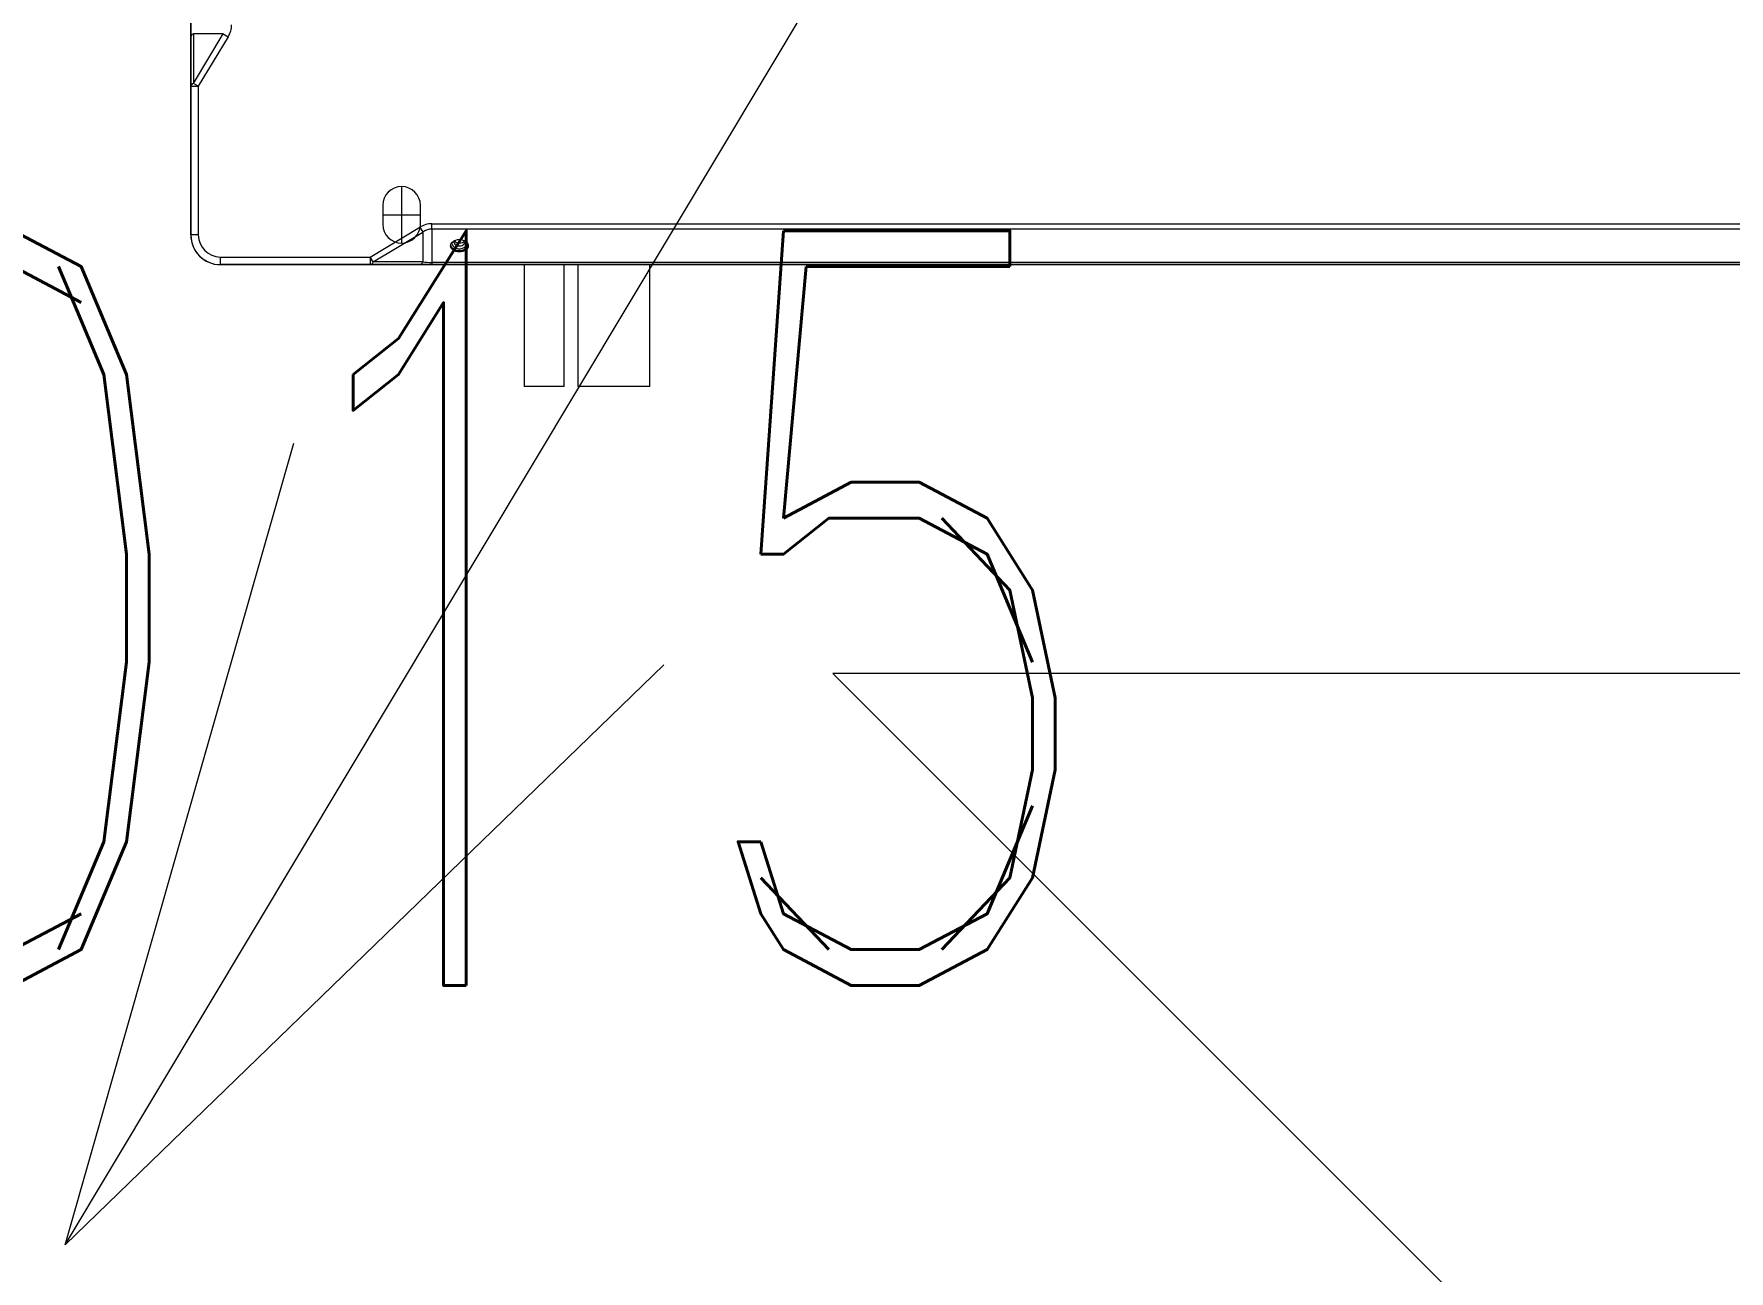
# Model space of a CAD drawing. Header units: millimetres. Extents: x 147619 to 200208, y -27981 to 8299.
# Drawn here: x 174516 to 175190, y -1350 to -858 of the extents above; entities that cross this region are included whole.
import ezdxf

# ---------------------------------------------------------------- set-up
doc = ezdxf.new("R2010")
doc.units = ezdxf.units.MM
for name, color, linetype, lineweight in [('0-1', 7, 'Continuous', 5), ('G-IMPT', 7, 'Continuous', 5), ('M-EQPM', 7, 'Continuous', 5), ('M-EQPM-3', 7, 'Continuous', 80)]:
    doc.layers.add(name, color=color, linetype=linetype, lineweight=lineweight)
for name, color, linetype, lineweight, true_color in [('0-2', 7, 'Continuous', 5, 0x515151), ('A-GLAZ-IDEN-1', 7, 'Continuous', 5, 0x515151), ('G-ANNO-DIMS-2', 7, 'Continuous', 5, 0x5151ff), ('G-ANNO-TEXT-2', 3, 'Continuous', 5, 0x00ff00), ('G-IMPT-1', 5, 'Continuous', 5, 0x0000ff), ('G-IMPT-2', 7, 'Continuous', 5, 0x666666)]:
    doc.layers.add(name, color=color, linetype=linetype, lineweight=lineweight, true_color=true_color)
doc.styles.add('RomanD', font='romand__.ttf', dxfattribs={"width": 0.7, "height": 300})

# ---------------------------------------------------------------- blocks, each defined once
blk = doc.blocks.new('高程点 - 相对高程点-103621-10-003 三层空调通风平面图')
at = {"layer": 'G-ANNO-DIMS-2'}
for p in [(15.0622, 2.9868), (0, 0)]:
    blk.add_line(p, (-2.9868, 2.9868), dxfattribs=at)
blk = doc.blocks.new('YXQH_AR_B9-20_rvt-1-10-003 三层空调通风平面图')
at = {"layer": '0-2', "xscale": 99.99999999999993, "yscale": 99.99999999999993, "zscale": 99.99999999999993}
blk.add_blockref('高程点 - 相对高程点-103621-10-003 三层空调通风平面图', (175132.34, -1411.13), dxfattribs=at)
at = {"layer": 'A-GLAZ-IDEN-1', "insert": (174039.95, -936.52), "char_height": 300, "width": 1217.7633, "attachment_point": 1, "style": 'RomanD'}
blk.add_mtext('C1015', dxfattribs=at)
blk = doc.blocks.new('RUXYQ14BA - top_dwg-V221-10-003 三层空调通风平面图')
at = {"layer": 'G-IMPT'}
for p, q in [((248.03, -489.56), (248.03, -497.05)), ((263.02, -497.05), (263.02, -489.56))]:
    blk.add_line(p, q, dxfattribs=at)
at = {"layer": 'G-IMPT', "flags": 128}
for points in [[(171.76, -501.3), (171.76, -442.24), (171.76, -422.58), (171.76, -417.8), (171.76, 159.89), (171.76, 164.68), (171.76, 184.34), (171.76, 243.4)], [(1403.06, -513.1), (1343.51, -513.1), (1323.84, -513.1), (1319.06, -513.1), (267.56, -513.1), (262.78, -513.1), (243.11, -513.1), (183.55, -513.1)]]:
    blk.add_lwpolyline(points, dxfattribs=at)
at = {"layer": 'G-IMPT'}
for centre, radius, start, end in [((255.52, -489.56), 7.5, 0, 180), ((255.52, -497.05), 7.5, 180, 360), ((183.55, -501.3), 11.8, 180, 270)]:
    blk.add_arc(centre, radius, start, end, dxfattribs=at)
blk.add_ellipse((278.51, -505.6), major_axis=(3.5, 0), ratio=0.707107, dxfattribs=at)
for centre, major_axis, start_param, end_param in [((278.51, -503), (2.15, 0), 3.563087, 5.858124), ((278.51, -505.04), (3.5, 0), 3.256129, 6.168649)]:
    blk.add_ellipse(centre, major_axis=major_axis, ratio=0.707107, start_param=start_param, end_param=end_param, dxfattribs=at)
blk.add_open_spline([(276.38, -504.14), (276.37, -504.12), (276.34, -503.97), (276.43, -503.79), (276.56, -503.63), (276.56, -503.62)], degree=3, knots=[0, 0, 0, 0, 0.0376259, 0.300995, 0.3150279, 0.3150279, 0.3150279, 0.3150279], dxfattribs=at)
at = {"layer": 'G-IMPT-1'}
for p, q in [((255.52, -482.06), (255.52, -504.55)), ((248.03, -493.3), (263.02, -493.3))]:
    blk.add_line(p, q, dxfattribs=at)
at = {"layer": 'G-IMPT-2', "flags": 128}
for points in [[(184.66, -421.4), (186.61, -422.58), (174.76, -442.24), (174.76, -501.3), (171.76, -501.3)], [(171.76, -442.24), (174.76, -442.24), (172.81, -441.07)], [(183.55, -513.1), (183.55, -510.1), (243.11, -510.1), (262.78, -498.24), (263.95, -500.19)], [(267.56, -498.98), (267.56, -496.86), (1319.06, -496.86), (1319.06, -498.98), (1319.06, -512.22), (267.56, -512.22)], [(244.29, -512.05), (263.95, -500.19), (263.95, -512.05), (244.29, -512.05), (243.11, -510.1), (243.11, -513.1)], [(1319.06, -498.98), (267.56, -498.98), (267.56, -512.22), (267.56, -513.1)]]:
    blk.add_lwpolyline(points, dxfattribs=at)
blk.add_lwpolyline([(172.81, -421.4), (172.81, -441.07), (184.66, -421.4)], close=True, dxfattribs=at)
at = {"layer": 'G-IMPT-2'}
blk.add_arc((183.55, -501.3), 8.8, 180, 270, dxfattribs=at)
for centre, major_axis, ratio, start_param, end_param in [((174.76, -422.58), (3, 0), 0.516334, 2.278987, 3.141593), ((170.75, -417.8), (17.25, 0), 0.707107, 5.880189, 6.283185), ((174.76, -442.24), (3, 0), 0.516334, 2.278987, 3.141593), ((267.56, -514.11), (0, 17.25), 0.707107, 0, 0.402997), ((267.56, -514.11), (0, 15.13), 0.60798, 0, 0.402997), ((278.51, -504.7), (2.95, 0), 0.707107, 3.141593, 6.541545), ((278.51, -504.7), (2.95, 0), 0.707107, 2.883232, 3.141593), ((278.51, -504.14), (2.15, 0), 0.707107, 3.142557, 6.299737), ((243.11, -510.1), (0, 3), 0.516334, 3.141593, 4.004199), ((262.78, -510.1), (0, 3), 0.516334, 3.141593, 4.004199), ((267.56, -510.1), (9.2, 0), 0.230578, 4.309392, 4.712389)]:
    blk.add_ellipse(centre, major_axis=major_axis, ratio=ratio, start_param=start_param, end_param=end_param, dxfattribs=at)
blk = doc.blocks.new('RUXYQ14BA - RUXYQ14BA-V217-10-003 三层空调通风平面图')
at = {"layer": 'M-EQPM'}
for p, q in [((-621.55, 756.6), (-621.55, 11.66)), ((-609.89, 0), (609.69, 0)), ((-489.04, 0), (-489.04, -48.45)), ((-473.14, -48.45), (-473.14, 0)), ((-467.77, 0), (-467.77, -48.45)), ((-439.17, -48.45), (-439.17, 0)), ((-473.14, -48.45), (-489.04, -48.45)), ((-439.17, -48.45), (-467.77, -48.45))]:
    blk.add_line(p, q, dxfattribs=at)
blk.add_arc((-609.89, 11.66), 11.66, 180, 270, dxfattribs=at)
blk.add_blockref('RUXYQ14BA - top_dwg-V221-10-003 三层空调通风平面图', (-793.31, 513.1))

msp = doc.modelspace()

# ---------------------------------------------------------------- linework, layer by layer
at = {"layer": 'G-ANNO-TEXT-2'}
for q in [(176525.87, 1995.15), (174619.39, -1020.97), (174766.51, -1109.09)]:
    msp.add_line((174528.52, -1339.55), q, dxfattribs=at)

# ---------------------------------------------------------------- block references
at = {"layer": '0-1'}
msp.add_blockref('YXQH_AR_B9-20_rvt-1-10-003 三层空调通风平面图', (0, 0), dxfattribs=at)
at = {"layer": 'M-EQPM-3'}
msp.add_blockref('RUXYQ14BA - RUXYQ14BA-V217-10-003 三层空调通风平面图', (175200.01, -950), dxfattribs=at)

doc.saveas('drawing.dxf')
